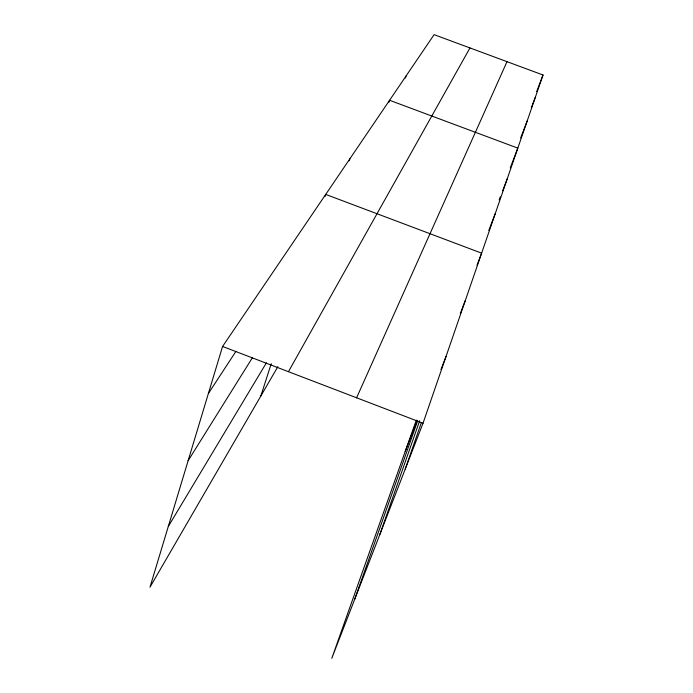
<?xml version="1.0" encoding="UTF-8"?>
<svg xmlns="http://www.w3.org/2000/svg" width="693" height="693" viewBox="0 0 693 693"><rect width="100%" height="100%" fill="white"/><g stroke="black" fill="none" stroke-linecap="round" stroke-linejoin="round"><path stroke-width="1.04" d="M416.328 420.105L331.774 658.35L423.033 423.224L543.017 75L434.104 34.65L222.566 346.465L149.983 587.188L277.85 366.666M260.811 396.049L271.232 363.678M325.069 196.448L325.719 194.412L481.635 253.162L476.992 265.194M349.22 160.837L349.878 158.801M388.912 102.278L389.579 100.277L517.827 148.129L510.247 167.862M405.405 77.971L406.089 75.944M405.206 469.161L421.301 422.773M379.695 534.875L419.672 420.712M354.764 599.116L417.558 421.127M536.651 91.632L543.017 75M531.349 107.649L535.516 96.777M520.642 138.028L527.174 121.006M499.168 199.835L500.329 196.812M502.65 190.774L507.293 178.69M488.773 230.44L495.33 213.401M405.188 451.498L417.073 420.651M460.317 313.487L465.263 300.667M440.973 369.551L446.006 356.54M356.6 397.782L506.999 61.66M288.444 371.691L469.967 47.938M168.269 526.515L266.398 362.837M188.106 460.741L252.564 357.467M208.394 393.477L235.906 351.403M222.566 346.465L423.033 423.224"/></g></svg>
